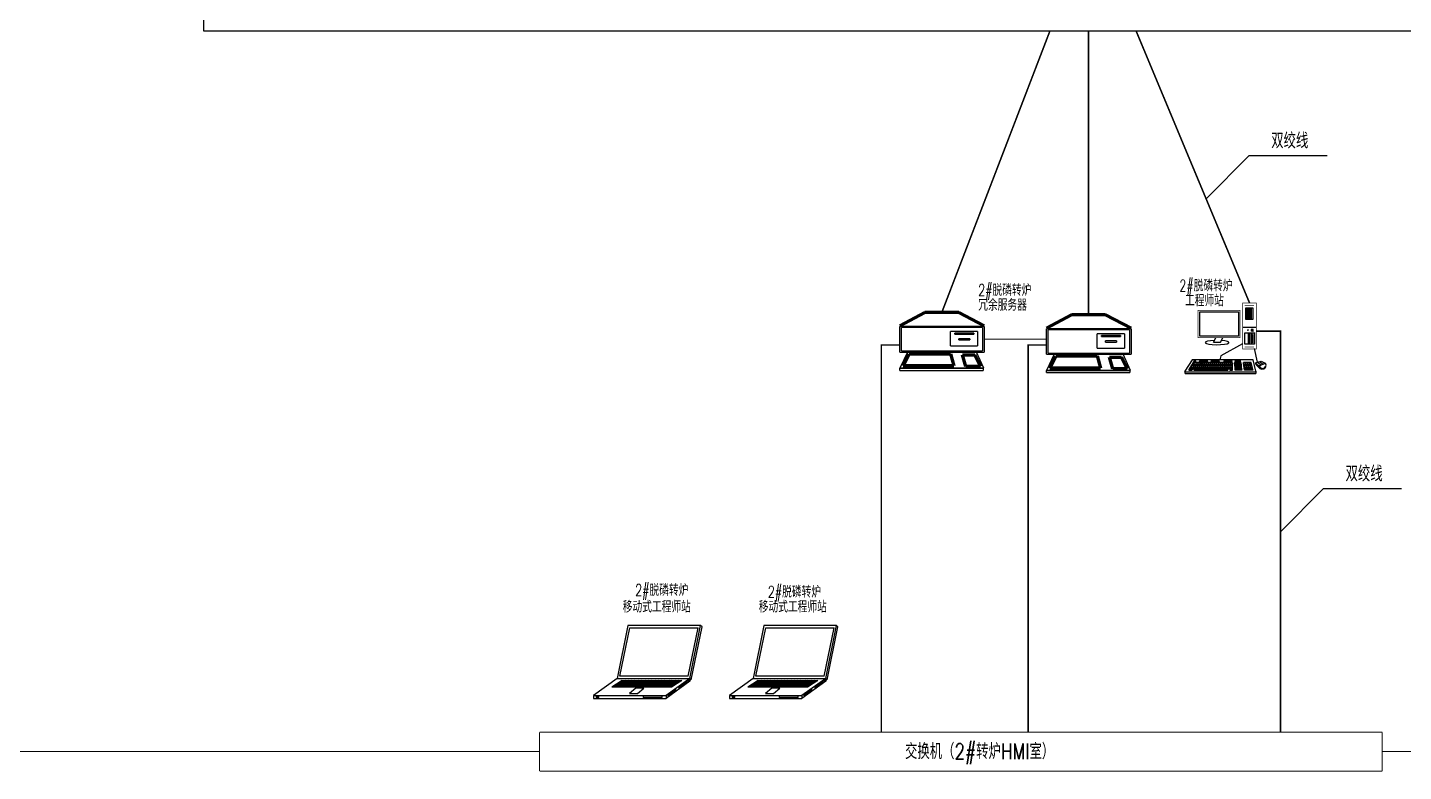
# Model space of a CAD drawing. Extents: x 3579 to 5426, y 430 to 1024.
# Drawn here: x 4488.5 to 4844.7, y 662.7 to 855.4 of the extents above; entities that cross this region are included whole.
import ezdxf

# ---------------------------------------------------------------- set-up
doc = ezdxf.new("R2010")
doc.units = 0
doc.linetypes.add('ACAD_ISO10W100', pattern=[18, 12, -3, 0, -3])
doc.linetypes.add('AM_ISO09W050', pattern=[22.5, 12, -1.5, 3, -1.5, 3, -1.5])
doc.layers.get('0').update_dxf_attribs({"linetype": 'CONTINUOUS'})
for name, color, linetype in [('at_Entity', 7, 'CONTINUOUS'), ('at_Rect', 7, 'CONTINUOUS'), ('TKB', 7, 'CONTINUOUS')]:
    doc.layers.add(name, color=color, linetype=linetype)
doc.styles.add('HZB', font='txtB', dxfattribs={"width": 0.8, "bigfont": 'HzTxtB'})

msp = doc.modelspace()

# ---------------------------------------------------------------- linework, layer by layer
for p, q in [((4534.18, 854.4), (4534.18, 864.45)), ((5020.84, 854.4), (4534.18, 854.4))]:
    msp.add_line(p, q)
at = {"color": 253}
for p, q in [((4792, 781.7), (4801.94, 781.7)), ((4792, 775.41), (4792, 781.7)), ((4801.94, 781.7), (4801.94, 775.41)), ((4803.8, 782.66), (4803.8, 779.81)), ((4805.79, 782.66), (4803.8, 782.66)), ((4804.17, 779.81), (4804.17, 782.66)), ((4804.33, 779.81), (4804.33, 782.66)), ((4804.49, 779.81), (4804.49, 782.66)), ((4804.66, 779.81), (4804.66, 782.66)), ((4804.82, 779.81), (4804.82, 782.66)), ((4804.96, 779.81), (4804.96, 782.66)), ((4805.12, 779.81), (4805.12, 782.66)), ((4805.3, 779.81), (4805.3, 782.66)), ((4805.79, 779.81), (4805.79, 782.66)), ((4806.56, 777.7), (4803.06, 777.7)), ((4803.8, 779.81), (4805.79, 779.81)), ((4805.79, 777.19), (4805.26, 777.19)), ((4805.26, 777.19), (4805.26, 776.72)), ((4805.51, 777.16), (4805.26, 777.18)), ((4805.51, 776.69), (4805.26, 776.72)), ((4805.7, 777.07), (4805.51, 777.16)), ((4805.51, 777.16), (4805.51, 776.7)), ((4805.7, 776.61), (4805.51, 776.69)), ((4805.78, 777.19), (4805.7, 777.07)), ((4805.78, 776.73), (4805.7, 776.61)), ((4805.71, 777.08), (4805.71, 776.62)), ((4805.79, 776.72), (4805.79, 777.19)), ((4801.94, 775.41), (4792, 775.41)), ((4795.52, 773.86), (4796.14, 775.04)), ((4795.52, 773.86), (4797.29, 773.86)), ((4797.29, 773.86), (4797.91, 775.04)), ((4803, 773.41), (4797.44, 770.3)), ((4803.64, 773.32), (4803.64, 776.31)), ((4803.64, 776.31), (4806.16, 776.31)), ((4806.14, 773.32), (4803.64, 773.32)), ((4804.45, 776.31), (4804.45, 773.32)), ((4804.75, 775.89), (4804.75, 773.73)), ((4804.96, 775.89), (4804.75, 775.89)), ((4804.75, 773.73), (4804.93, 773.73)), ((4804.93, 773.73), (4804.93, 775.89)), ((4805.28, 776.28), (4805.28, 773.29)), ((4805.58, 775.89), (4805.58, 773.73)), ((4805.79, 775.89), (4805.58, 775.89)), ((4805.58, 773.73), (4805.77, 773.73)), ((4805.77, 773.73), (4805.77, 775.89)), ((4806.14, 776.35), (4806.14, 773.32)), ((4797.44, 770.3), (4797.14, 769.3)), ((4806.93, 768.67), (4806.1, 772.22)), ((4789.98, 769.3), (4788.12, 766.37)), ((4788.12, 766.23), (4806.46, 766.23)), ((4789.12, 766.79), (4789.09, 766.59)), ((4790.21, 768.58), (4789.11, 766.8)), ((4789.11, 766.8), (4789.87, 766.8)), ((4789.11, 766.59), (4789.9, 766.59)), ((4789.32, 767.15), (4800.34, 767.15)), ((4789.52, 767.52), (4800.34, 767.52)), ((4789.78, 767.89), (4800.34, 767.89)), ((4790.66, 768.24), (4789.87, 766.8)), ((4789.9, 766.59), (4789.87, 766.79)), ((4790.11, 766.99), (4789.9, 766.59)), ((4805.75, 769.3), (4789.98, 769.3)), ((4790, 768.23), (4800.34, 768.23)), ((4790.07, 767.15), (4790.11, 766.99)), ((4790.1, 766.99), (4790.52, 766.99)), ((4800.34, 768.58), (4790.18, 768.58)), ((4790.46, 769.06), (4790.35, 768.85)), ((4790.35, 768.85), (4790.89, 768.85)), ((4790.41, 766.79), (4790.37, 766.59)), ((4790.37, 766.59), (4790.43, 766.59)), ((4790.41, 766.8), (4799.16, 766.8)), ((4790.42, 768.24), (4790.59, 768.58)), ((4791.31, 768.58), (4790.42, 766.8)), ((4790.42, 766.59), (4799.18, 766.59)), ((4790.96, 769.06), (4790.45, 769.06)), ((4790.89, 768.85), (4790.96, 769.06)), ((4791.07, 766.79), (4791.05, 766.59)), ((4791.17, 767.1), (4791.06, 766.8)), ((4791.79, 768.58), (4791.17, 767.1)), ((4792.24, 768.55), (4791.72, 767.1)), ((4791.94, 769.06), (4791.82, 768.85)), ((4791.82, 768.85), (4793.98, 768.85)), ((4794.05, 769.06), (4791.93, 769.06)), ((4792.68, 768.55), (4792.24, 767.14)), ((4792.45, 769.05), (4792.37, 768.85)), ((4793.16, 768.58), (4792.75, 767.14)), ((4792.94, 769.06), (4792.88, 768.86)), ((4793.65, 768.58), (4793.3, 767.14)), ((4793.47, 769.06), (4793.41, 768.85)), ((4794.13, 768.58), (4793.82, 767.14)), ((4793.98, 768.85), (4794.05, 769.06)), ((4794.64, 768.58), (4794.44, 767.17)), ((4794.92, 769.06), (4794.85, 768.85)), ((4794.85, 768.85), (4796.97, 768.85)), ((4797.03, 769.06), (4794.91, 769.06)), ((4795.19, 768.58), (4794.98, 767.17)), ((4795.43, 769.05), (4795.39, 768.85)), ((4795.67, 768.58), (4795.47, 767.17)), ((4795.96, 769.06), (4795.9, 768.86)), ((4796.22, 768.58), (4796.02, 767.17)), ((4796.52, 769.06), (4796.48, 768.85)), ((4796.77, 768.58), (4796.56, 767.17)), ((4796.97, 768.85), (4797.03, 769.06)), ((4797.32, 768.58), (4797.11, 767.17)), ((4797.8, 768.58), (4797.7, 767.14)), ((4798.2, 769.06), (4798.14, 768.85)), ((4798.14, 768.85), (4800.3, 768.85)), ((4800.31, 769.06), (4798.19, 769.06)), ((4798.32, 768.57), (4798.21, 767.12)), ((4798.69, 767.12), (4798.64, 766.6)), ((4798.71, 769.05), (4798.69, 768.85)), ((4798.8, 768.57), (4798.69, 767.12)), ((4799.18, 767.12), (4799.16, 766.8)), ((4799.17, 766.59), (4799.16, 766.8)), ((4799.22, 767.03), (4799.17, 766.59)), ((4799.28, 768.57), (4799.18, 767.12)), ((4799.22, 767.03), (4799.18, 767.15)), ((4799.2, 769.06), (4799.2, 768.86)), ((4799.22, 767.03), (4799.72, 767.03)), ((4799.71, 766.8), (4799.69, 766.59)), ((4799.7, 766.58), (4800.38, 766.59)), ((4799.73, 767.12), (4799.71, 766.8)), ((4799.71, 766.8), (4800.34, 766.8)), ((4799.73, 769.06), (4799.74, 768.85)), ((4799.83, 768.57), (4799.73, 767.12)), ((4800.3, 768.85), (4800.31, 769.06)), ((4800.34, 766.8), (4800.34, 768.58)), ((4800.34, 768.57), (4800.4, 768.48)), ((4800.35, 766.8), (4800.37, 766.59)), ((4800.41, 768.41), (4800.41, 768.51)), ((4800.41, 766.59), (4800.41, 768.41)), ((4800.97, 768.5), (4801, 768.58)), ((4801.01, 767.7), (4800.97, 768.5)), ((4800.99, 769.07), (4801.01, 768.87)), ((4802.49, 769.08), (4801, 769.08)), ((4801.04, 767.89), (4801, 768.58)), ((4801, 768.58), (4802.58, 768.58)), ((4801.02, 768.87), (4802.55, 768.87)), ((4801.02, 767.7), (4801.04, 767.87)), ((4802.69, 767.7), (4801.02, 767.7)), ((4801.04, 768.24), (4802.61, 768.24)), ((4802.68, 767.89), (4801.04, 767.89)), ((4801.13, 766.62), (4801.07, 767.47)), ((4801.08, 767.47), (4801.1, 767.55)), ((4801.14, 766.86), (4801.1, 767.55)), ((4801.1, 767.55), (4802.68, 767.55)), ((4801.14, 767.21), (4802.71, 767.21)), ((4802.78, 766.86), (4801.14, 766.86)), ((4801.14, 766.62), (4801.14, 766.84)), ((4802.81, 766.62), (4801.14, 766.62)), ((4801.5, 769.08), (4801.53, 768.88)), ((4801.51, 768.58), (4801.58, 767.89)), ((4801.58, 767.89), (4801.58, 767.7)), ((4801.61, 767.55), (4801.68, 766.86)), ((4801.68, 766.86), (4801.7, 766.62)), ((4802.03, 769.08), (4802.07, 768.87)), ((4802.06, 768.58), (4802.13, 767.89)), ((4802.13, 767.89), (4802.12, 767.7)), ((4802.16, 767.55), (4802.23, 766.86)), ((4802.23, 766.86), (4802.25, 766.62)), ((4802.55, 768.87), (4802.49, 769.08)), ((4802.58, 768.58), (4802.68, 767.89)), ((4802.68, 767.9), (4802.69, 767.7)), ((4802.68, 767.55), (4802.78, 766.86)), ((4802.78, 766.87), (4802.81, 766.62)), ((4803.23, 768.44), (4803.3, 768.58)), ((4803.5, 766.59), (4803.23, 768.44)), ((4803.35, 768.24), (4803.28, 768.11)), ((4805.29, 768.58), (4803.3, 768.58)), ((4803.3, 768.55), (4803.57, 766.8)), ((4803.39, 767.89), (4803.33, 767.76)), ((4803.37, 768.24), (4805.39, 768.24)), ((4803.46, 767.52), (4803.38, 767.37)), ((4803.4, 767.89), (4805.46, 767.89)), ((4803.52, 767.14), (4803.43, 767.02)), ((4803.47, 767.52), (4805.53, 767.52)), ((4803.5, 767.14), (4805.6, 767.14)), ((4805.74, 766.59), (4803.5, 766.59)), ((4803.57, 766.8), (4803.51, 766.59)), ((4803.57, 766.8), (4805.7, 766.8)), ((4803.81, 768.58), (4804.09, 766.8)), ((4804.08, 766.79), (4804.09, 766.59)), ((4804.29, 768.58), (4804.6, 766.8)), ((4804.6, 766.8), (4804.6, 766.59)), ((4804.81, 768.58), (4805.15, 766.8)), ((4805.15, 766.8), (4805.18, 766.59)), ((4805.7, 766.8), (4805.29, 768.58)), ((4805.74, 766.59), (4805.71, 766.8)), ((4806.46, 766.37), (4805.75, 769.3)), ((4806.41, 768.49), (4807.81, 768.97)), ((4806.41, 768.49), (4806.43, 768.13)), ((4806.41, 768.47), (4807.29, 767.77)), ((4806.43, 768.13), (4807.29, 767.21)), ((4806.91, 768.69), (4807.87, 767.99)), ((4807.29, 767.77), (4808.95, 768.45)), ((4807.29, 767.21), (4807.31, 767.75)), ((4807.45, 768.85), (4808.39, 768.21)), ((4807.81, 768.97), (4808.91, 768.47)), ((4808.91, 768.47), (4808.99, 768.42)), ((4788.14, 765.75), (4806.46, 765.75))]:
    msp.add_line(p, q, dxfattribs=at)
at = {"color": 0}
for p, q in [((4643.92, 700.53), (4641.14, 686.78)), ((4641.84, 687.4), (4644.39, 699.85)), ((4662.74, 700.53), (4643.92, 700.53)), ((4644.39, 699.85), (4662.1, 699.85)), ((4659.55, 687.4), (4662.1, 699.85)), ((4659.93, 686.78), (4662.74, 700.53)), ((4660.28, 686.42), (4663.1, 700.17)), ((4663.1, 700.17), (4662.74, 700.53)), ((4679.12, 700.53), (4676.34, 686.78)), ((4677.03, 687.4), (4679.58, 699.85)), ((4697.94, 700.53), (4679.12, 700.53)), ((4679.58, 699.85), (4697.3, 699.85)), ((4694.75, 687.4), (4697.3, 699.85)), ((4695.12, 686.78), (4697.94, 700.53)), ((4695.48, 686.42), (4698.3, 700.17)), ((4698.3, 700.17), (4697.94, 700.53)), ((4641.17, 686.8), (4635.01, 682.34)), ((4642.47, 686.27), (4639.77, 684.52)), ((4655.22, 684.52), (4639.77, 684.52)), ((4655.78, 684.88), (4640.32, 684.88)), ((4643.26, 686.27), (4640.56, 684.52)), ((4656.34, 685.24), (4640.89, 685.24)), ((4641.14, 686.78), (4659.93, 686.78)), ((4656.87, 685.6), (4641.44, 685.6)), ((4644.16, 686.27), (4641.45, 684.52)), ((4659.55, 687.4), (4641.84, 687.4)), ((4657.4, 685.93), (4641.95, 685.93)), ((4644.94, 686.27), (4642.24, 684.52)), ((4642.47, 686.27), (4657.92, 686.27)), ((4645.84, 686.27), (4643.14, 684.52)), ((4646.72, 686.27), (4644.02, 684.52)), ((4647.59, 686.27), (4644.89, 684.52)), ((4648.49, 686.27), (4645.78, 684.52)), ((4649.27, 686.27), (4646.57, 684.52)), ((4650.17, 686.27), (4647.47, 684.52)), ((4651.05, 686.27), (4648.35, 684.52)), ((4651.89, 686.27), (4649.19, 684.52)), ((4652.78, 686.27), (4650.08, 684.52)), ((4653.57, 686.27), (4650.87, 684.52)), ((4654.68, 686.27), (4651.98, 684.52)), ((4655.35, 686.27), (4652.65, 684.52)), ((4656.24, 686.27), (4653.54, 684.52)), ((4659.95, 686.8), (4653.78, 682.34)), ((4659.92, 686.06), (4653.78, 681.62)), ((4657.03, 686.27), (4654.33, 684.52)), ((4657.92, 686.27), (4655.22, 684.52)), ((4659.92, 686.79), (4659.92, 686.06)), ((4659.93, 686.78), (4659.93, 686.78)), ((4660.31, 686.44), (4659.95, 686.8)), ((4676.37, 686.8), (4670.21, 682.34)), ((4677.67, 686.27), (4674.97, 684.52)), ((4690.42, 684.52), (4674.97, 684.52)), ((4690.98, 684.88), (4675.52, 684.88)), ((4678.46, 686.27), (4675.76, 684.52)), ((4691.54, 685.24), (4676.09, 685.24)), ((4676.34, 686.78), (4695.12, 686.78)), ((4692.07, 685.6), (4676.64, 685.6)), ((4679.35, 686.27), (4676.65, 684.52)), ((4694.75, 687.4), (4677.03, 687.4)), ((4692.6, 685.93), (4677.15, 685.93)), ((4680.14, 686.27), (4677.44, 684.52)), ((4677.67, 686.27), (4693.12, 686.27)), ((4681.04, 686.27), (4678.34, 684.52)), ((4681.92, 686.27), (4679.22, 684.52)), ((4682.79, 686.27), (4680.09, 684.52)), ((4683.68, 686.27), (4680.98, 684.52)), ((4684.47, 686.27), (4681.77, 684.52)), ((4685.37, 686.27), (4682.67, 684.52)), ((4686.25, 686.27), (4683.55, 684.52)), ((4687.08, 686.27), (4684.38, 684.52)), ((4687.98, 686.27), (4685.28, 684.52)), ((4688.77, 686.27), (4686.07, 684.52)), ((4689.88, 686.27), (4687.18, 684.52)), ((4690.55, 686.27), (4687.85, 684.52)), ((4691.44, 686.27), (4688.74, 684.52)), ((4695.15, 686.8), (4688.98, 682.34)), ((4695.12, 686.06), (4688.98, 681.62)), ((4692.23, 686.27), (4689.53, 684.52)), ((4693.12, 686.27), (4690.42, 684.52)), ((4695.12, 686.79), (4695.12, 686.06)), ((4695.12, 686.78), (4695.12, 686.78)), ((4695.51, 686.44), (4695.15, 686.8)), ((4635.01, 682.36), (4635.01, 681.62)), ((4635.01, 682.34), (4653.78, 682.34)), ((4635.01, 681.62), (4653.78, 681.62)), ((4653.78, 682.36), (4653.78, 681.62)), ((4670.21, 682.36), (4670.21, 681.62)), ((4670.21, 682.34), (4688.98, 682.34)), ((4670.21, 681.62), (4688.98, 681.62)), ((4688.98, 682.36), (4688.98, 681.62))]:
    msp.add_line(p, q, dxfattribs=at)
at = {"color": 6, "linetype": 'AM_ISO09W050', "ltscale": 0.8, "const_width": 0.4}
for points in [[(4725.16, 781.54), (4753.13, 854.4)], [(4763.14, 780.96), (4763.14, 854.4)], [(4775.5, 854.4), (4804.85, 783.99)]]:
    msp.add_lwpolyline(points, dxfattribs=at)
at = {"color": 253, "linetype": 'ByBlock', "const_width": 0.18}
for points in [[(4806.56, 784.07), (4806.56, 772.13), (4803.54, 772.13), (4803.06, 772.13), (4803.06, 783.99), (4806.64, 783.99)], [(4791.51, 782.2), (4791.51, 775.04), (4802.4, 775.04), (4802.4, 782.12), (4791.51, 782.12)], [(4806.01, 783.43), (4803.54, 783.43)], [(4805.81, 775.15), (4805.81, 774.52)], [(4806.01, 772.61), (4803.54, 772.61)]]:
    msp.add_lwpolyline(points, dxfattribs=at)
at = {"color": 253, "const_width": 0.12}
msp.add_lwpolyline([(4804.42, 777.2, 1), (4804.42, 776.84, 1)], format="xyb", close=True, dxfattribs=at)
at = {"color": 3, "linetype": 'ACAD_ISO10W100', "const_width": 0.4}
for points in [[(4806.56, 776.71), (4812.82, 776.71), (4812.82, 672.86)], [(4714.29, 773.14), (4709.53, 773.14), (4709.53, 672.86)], [(4752.27, 773.14), (4747.52, 773.14), (4747.52, 672.86)]]:
    msp.add_lwpolyline(points, dxfattribs=at)
at = {"color": 0, "const_width": 0.24}
msp.add_lwpolyline([(4736.18, 774.62), (4752.27, 774.62)], dxfattribs=at)
at = {"color": 0}
for points in [[(4644.35, 682.87), (4646.41, 682.87), (4648.03, 684.24), (4645.98, 684.24)], [(4654.29, 682.26), (4656.3, 683.76), (4656.3, 684), (4654.29, 682.51)], [(4657.13, 684.26), (4659.14, 685.76), (4659.14, 686), (4657.13, 684.51)], [(4659.47, 685.94), (4659.75, 686.14), (4659.75, 686.38), (4659.47, 686.19)], [(4679.55, 682.87), (4681.61, 682.87), (4683.23, 684.24), (4681.18, 684.24)], [(4689.49, 682.26), (4691.5, 683.76), (4691.5, 684), (4689.49, 682.51)], [(4692.33, 684.26), (4694.34, 685.76), (4694.34, 686), (4692.33, 684.51)], [(4694.67, 685.94), (4694.94, 686.14), (4694.94, 686.38), (4694.67, 686.19)], [(4635.74, 681.85), (4636.4, 681.85), (4636.4, 682.1), (4635.74, 682.1)], [(4647.87, 681.83), (4652.79, 681.83), (4652.79, 682.21), (4647.87, 682.21)], [(4670.94, 681.85), (4671.6, 681.85), (4671.6, 682.1), (4670.94, 682.1)], [(4683.07, 681.83), (4687.99, 681.83), (4687.99, 682.21), (4683.07, 682.21)]]:
    msp.add_lwpolyline(points, close=True, dxfattribs=at)
at = {"const_width": 0.24}
for points in [[(4621.05, 672.86), (4839.17, 672.86)], [(4621.05, 662.8), (4621.05, 672.86)], [(4839.17, 672.86), (4839.17, 662.8)], [(4839.17, 662.8), (4621.05, 662.8)]]:
    msp.add_lwpolyline(points, dxfattribs=at)
at = {"color": 253}
msp.add_circle((4804.61, 773.62), 0.0694, dxfattribs=at)
for centre, radius, start, end in [((4788.49, 766.08), 0.477, 138.0474, 222.2392), ((4806.11, 766.08), 0.477, 317.7608, 41.9526), ((4808.18, 768), 0.914, 193.8223, 27.5762), ((4808.06, 768.05), 1.14, 228.858, 333.5532)]:
    msp.add_arc(centre, radius, start, end, dxfattribs=at)
msp.add_ellipse((4796.45, 773.78), major_axis=(-3.08, 0), ratio=0.183532, start_param=-1.344982, end_param=4.357445, dxfattribs=at)
at = {"layer": 'at_Entity', "color": 7, "lineweight": 70}
for p, q in [((4714.29, 778.08), (4720.77, 781.54)), ((4729.55, 781.54), (4720.77, 781.54)), ((4736.18, 778.08), (4729.55, 781.54)), ((4752.27, 777.5), (4758.75, 780.96)), ((4767.53, 780.96), (4758.75, 780.96)), ((4774.16, 777.5), (4767.53, 780.96)), ((4715.15, 767.71), (4716.74, 770.74)), ((4716.74, 770.88), (4727.39, 770.88)), ((4727.39, 770.88), (4728.26, 767.71)), ((4730.56, 770.59), (4733.73, 770.59)), ((4731.42, 767.57), (4730.56, 770.59)), ((4733.73, 770.59), (4735.17, 767.57)), ((4753.14, 767.14), (4754.72, 770.16)), ((4754.72, 770.3), (4765.37, 770.3)), ((4765.37, 770.3), (4766.24, 767.14)), ((4768.54, 770.02), (4771.71, 770.02)), ((4769.41, 766.99), (4768.54, 770.02)), ((4771.71, 770.02), (4773.15, 766.99)), ((4728.26, 767.71), (4715.15, 767.71)), ((4735.17, 767.57), (4731.42, 767.57)), ((4766.24, 767.14), (4753.14, 767.14)), ((4773.15, 766.99), (4769.41, 766.99))]:
    msp.add_line(p, q, dxfattribs=at)
at = {"layer": 'at_Entity', "color": 7}
for points in [[(4716.3, 771.31), (4714.29, 767.14), (4736.03, 767.14), (4734.16, 771.31)], [(4754.29, 770.74), (4752.27, 766.56), (4774.02, 766.56), (4772.14, 770.74)]]:
    msp.add_lwpolyline(points, dxfattribs=at)
at = {"layer": 'at_Entity', "color": 1, "lineweight": 106, "const_width": 0.24}
msp.add_lwpolyline([(4326.73, 667.83), (4621.05, 667.83)], dxfattribs=at)
at = {"layer": 'at_Entity', "color": 2, "lineweight": 106, "const_width": 0.24}
msp.add_lwpolyline([(4839.17, 667.83), (5356.45, 667.83)], dxfattribs=at)
at = {"layer": 'at_Rect', "color": 7}
for p, q in [((4714.29, 771.31), (4714.29, 777.94)), ((4736.18, 777.94), (4714.29, 777.94)), ((4714.72, 771.6), (4714.72, 777.65)), ((4735.74, 777.65), (4714.72, 777.65)), ((4727.39, 772.9), (4727.39, 776.64)), ((4734.45, 776.64), (4727.39, 776.64)), ((4734.45, 776.64), (4734.45, 772.9)), ((4735.74, 777.65), (4735.74, 771.6)), ((4736.18, 777.94), (4736.18, 771.31)), ((4752.27, 770.74), (4752.27, 777.36)), ((4774.16, 777.36), (4752.27, 777.36)), ((4752.7, 771.02), (4752.7, 777.07)), ((4773.73, 777.07), (4752.7, 777.07)), ((4773.73, 777.07), (4773.73, 771.02)), ((4774.16, 777.36), (4774.16, 770.74)), ((4727.39, 772.9), (4734.45, 772.9)), ((4728.54, 775.92), (4728.54, 776.21)), ((4733.44, 776.21), (4728.54, 776.21)), ((4728.54, 775.92), (4733.44, 775.92)), ((4729.55, 774.48), (4729.55, 774.77)), ((4732.43, 774.77), (4729.55, 774.77)), ((4729.55, 774.48), (4732.43, 774.48)), ((4732.43, 774.77), (4732.43, 774.48)), ((4733.44, 776.21), (4733.44, 775.92)), ((4765.38, 772.32), (4765.38, 776.06)), ((4772.43, 776.06), (4765.38, 776.06)), ((4766.53, 775.34), (4766.53, 775.63)), ((4771.42, 775.63), (4766.53, 775.63)), ((4766.53, 775.34), (4771.42, 775.34)), ((4767.54, 773.9), (4767.54, 774.19)), ((4770.42, 774.19), (4767.54, 774.19)), ((4767.54, 773.9), (4770.42, 773.9)), ((4770.42, 774.19), (4770.42, 773.9)), ((4771.42, 775.63), (4771.42, 775.34)), ((4772.43, 776.06), (4772.43, 772.32)), ((4714.29, 771.31), (4736.18, 771.31)), ((4714.72, 771.6), (4735.74, 771.6)), ((4752.27, 770.74), (4774.16, 770.74)), ((4752.7, 771.02), (4773.73, 771.02)), ((4765.38, 772.32), (4772.43, 772.32)), ((4714.29, 766.56), (4714.29, 767.14)), ((4735.89, 767.14), (4714.29, 767.14)), ((4714.29, 766.56), (4735.89, 766.56)), ((4735.89, 767.14), (4735.89, 766.56)), ((4752.27, 765.98), (4752.27, 766.56)), ((4773.87, 766.56), (4752.27, 766.56)), ((4752.27, 765.98), (4773.87, 765.98)), ((4773.87, 766.56), (4773.87, 765.98))]:
    msp.add_line(p, q, dxfattribs=at)
at = {"layer": 'TKB', "color": 1}
for p, q in [((4793.58, 811.04), (4804.73, 822.22)), ((4804.73, 822.22), (4824.94, 822.22)), ((4812.82, 724.78), (4823.98, 735.97)), ((4823.98, 735.97), (4844.18, 735.97))]:
    msp.add_line(p, q, dxfattribs=at)

# ---------------------------------------------------------------- texts
at = {"color": 1, "style": 'HZB', "width": 0.8}
for p in [(4810.45, 824.07), (4829.69, 737.81)]:
    msp.add_text('双绞线', height=4, dxfattribs=at).set_placement(p)
at = {"color": 253, "style": 'HZB', "width": 0.7}
for s, p in [('2#脱磷转炉', (4734.6, 785.87)), ('2#脱磷转炉', (4786.68, 787.04)), ('冗余服务器', (4734.6, 782.02)), ('工程师站', (4788.13, 783.18)), ('2#脱磷转炉', (4645.81, 708.17)), ('2#脱磷转炉', (4680.14, 707.72)), ('移动式工程师站', (4642.58, 703.85)), ('移动式工程师站', (4677.78, 703.85))]:
    msp.add_text(s, height=3, dxfattribs=at).set_placement(p)
at = {"color": 4, "style": 'HZB', "width": 0.8}
msp.add_text('交换机（2#转炉HMI室）', height=4, dxfattribs=at).set_placement((4715.65, 665.89))

doc.saveas('drawing.dxf')
